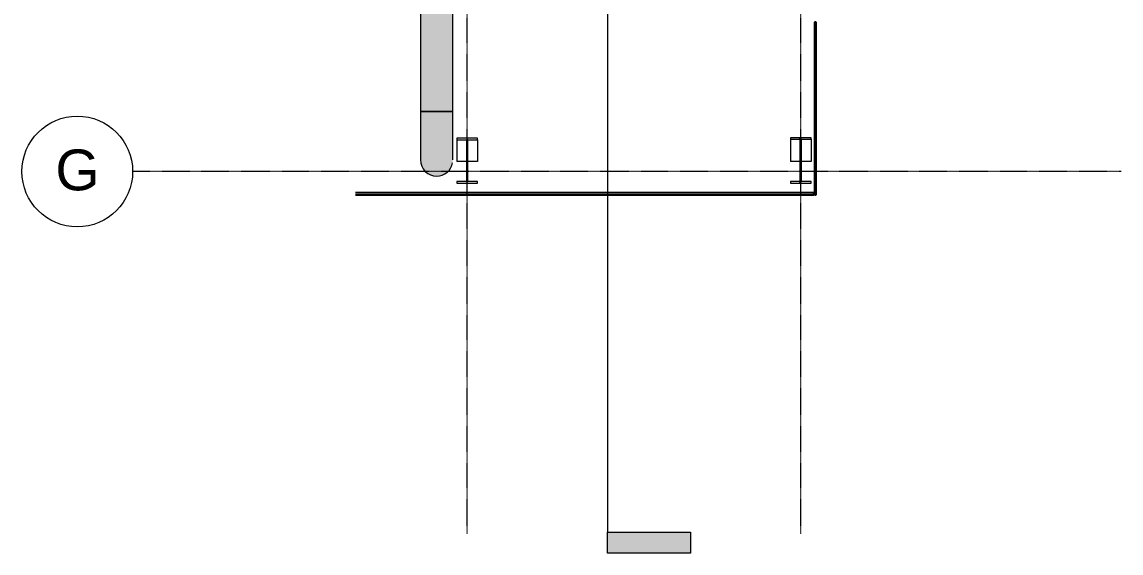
# Model space of a CAD drawing. Header units: inches. Extents: x 21753 to 28474, y -23238 to -20311.
# Drawn here: x 27406 to 28359, y -22681 to -22220 of the extents above; entities that cross this region are included whole.
import ezdxf

# ---------------------------------------------------------------- set-up
doc = ezdxf.new("R2010")
doc.units = ezdxf.units.IN
doc.header["$MEASUREMENT"] = 0
doc.linetypes.add('Grid Line 1_2_', pattern=[0.875, 0.5, -0.125, 0.125, -0.125])
for name, color, linetype, lineweight in [('A-WALL', 113, 'Continuous', 9), ('A-WALL-PATT', 111, 'Continuous', 25), ('G-ANNO-SYMB', 111, 'Continuous', 9), ('M-HVAC-DUCT', 70, 'Continuous', 9), ('S-COLS', 52, 'Continuous', 9), ('S-GRID', 1, 'Continuous', 9), ('S-GRID-IDEN', 1, 'Continuous', 9)]:
    doc.layers.add(name, color=color, linetype=linetype, lineweight=lineweight)
doc.styles.add('Arial', font='arial.ttf', dxfattribs={"height": 35.407186})
pattern_1 = [(45, (1811.075, 0), (-19.00703, 19.00703), []), (45, (1811.075, 28.8), (-19.00703, 19.00703), [])]

# ---------------------------------------------------------------- blocks, each defined once
blk = doc.blocks.new('Round Elbow - 1_5 D-870650-Mezzanine Floor Plan')
at = {"layer": 'M-HVAC-DUCT'}
for points in [[(25954.54, -22354.05), (25954.54, -22298.05), (25940.54, -22298.05), (25940.61, -22340.8), (25940.81, -22342.67), (25941.54, -22345.17), (25942.58, -22347.28), (25943.96, -22349.2), (25945.54, -22350.78), (25947.76, -22352.28), (25949.76, -22353.21), (25952.11, -22353.84)], [(25954.54, -22354.05), (25957.07, -22353.81), (25959.69, -22353.04), (25961.54, -22352.18), (25963.54, -22350.78), (25965.5, -22348.72), (25966.67, -22347.05), (25967.7, -22344.84), (25968.37, -22341.99), (25968.54, -22339.14), (25968.54, -22298.05), (25954.54, -22298.05), (25954.54, -22353.81)]]:
    blk.add_hatch(color=256, dxfattribs=at).paths.add_polyline_path(points, flags=0)
for p, q in [((25940.54, -22298.05), (25954.54, -22298.05)), ((25954.54, -22298.05), (25968.54, -22298.05))]:
    blk.add_line(p, q, dxfattribs=at)
at = {"layer": 'M-HVAC-DUCT', "flags": 128}
for points in [[(25940.54, -22298.05), (25940.54, -22299.73), (25940.54, -22301.41), (25940.54, -22303.08), (25940.54, -22304.74), (25940.54, -22306.4), (25940.54, -22308.04), (25940.54, -22309.66), (25940.54, -22311.26), (25940.54, -22312.85), (25940.54, -22314.41), (25940.54, -22315.94), (25940.54, -22317.45), (25940.54, -22318.92), (25940.54, -22320.36), (25940.54, -22321.77), (25940.54, -22323.14), (25940.54, -22324.46), (25940.54, -22325.75), (25940.54, -22326.99), (25940.54, -22328.18), (25940.54, -22329.33), (25940.54, -22330.42), (25940.54, -22331.47), (25940.54, -22332.46), (25940.54, -22333.39), (25940.54, -22334.27), (25940.54, -22335.1), (25940.54, -22335.86), (25940.54, -22336.56), (25940.54, -22337.2), (25940.54, -22337.78), (25940.54, -22338.29), (25940.54, -22338.74), (25940.54, -22339.12), (25940.54, -22339.44), (25940.54, -22339.69), (25940.54, -22339.88), (25940.54, -22340), (25940.54, -22340.05), (25940.54, -22340.05)], [(25968.54, -22340.05), (25968.54, -22340.02), (25968.54, -22339.92), (25968.54, -22339.75), (25968.54, -22339.52), (25968.54, -22339.22), (25968.54, -22338.85), (25968.54, -22338.42), (25968.54, -22337.92), (25968.54, -22337.36), (25968.54, -22336.74), (25968.54, -22336.05), (25968.54, -22335.31), (25968.54, -22334.5), (25968.54, -22333.64), (25968.54, -22332.72), (25968.54, -22331.74), (25968.54, -22330.71), (25968.54, -22329.63), (25968.54, -22328.5), (25968.54, -22327.31), (25968.54, -22326.09), (25968.54, -22324.81), (25968.54, -22323.5), (25968.54, -22322.14), (25968.54, -22320.75), (25968.54, -22319.31), (25968.54, -22317.85), (25968.54, -22316.35), (25968.54, -22314.83), (25968.54, -22313.27), (25968.54, -22311.69), (25968.54, -22310.09), (25968.54, -22308.48), (25968.54, -22306.84), (25968.54, -22305.19), (25968.54, -22303.53), (25968.54, -22301.86), (25968.54, -22300.19), (25968.54, -22298.51), (25968.54, -22298.05)]]:
    blk.add_lwpolyline(points, dxfattribs=at)
at = {"layer": 'M-HVAC-DUCT'}
for start, end in [(180, 270), (270, 350)]:
    blk.add_arc((25954.54, -22340.05), 14, start, end, dxfattribs=at)
blk = doc.blocks.new('Grid - Grid Head - Circle-14747-Mezzanine Floor Plan')
at = {"layer": 'S-GRID-IDEN'}
blk.add_circle((0, 0), 0.25, dxfattribs=at)
blk = doc.blocks.new('Section - 3_32_ x 3_8_-18514-Mezzanine Floor Plan')
at = {"layer": 'G-ANNO-SYMB'}
blk.add_hatch(color=256, dxfattribs=at).paths.add_polyline_path([(0, 0.375), (0, 0), (-0.09375, 0), (-0.09375, 0.375)], flags=0)
for p, q in [((0, 0.375), (-0.09375, 0.375)), ((-0.09375, 0.375), (-0.09375, 0)), ((0, 0), (0, 0.375)), ((-0.09375, 0), (0, 0))]:
    blk.add_line(p, q, dxfattribs=at)

msp = doc.modelspace()

# ---------------------------------------------------------------- hatches: boundary and pattern name
at = {"layer": 'A-WALL-PATT', "lineweight": 9}
h = msp.add_hatch(dxfattribs=at)
h.set_pattern_fill('FP_16', color=256, style=0, pattern_type=2)
h.set_pattern_definition([(0, (1811.075, 0), (0, 24), []), (90, (1811.075, 0), (-24, 1e-15), [])])
h.paths.add_polyline_path([(28096.331, -22220.428), (28097.331, -22220.428), (28097.331, -21123.803), (28096.331, -21123.803), (28096.331, -22107.736)], flags=0)
at = {"layer": 'M-HVAC-DUCT', "lineweight": 5}
for points in [[(27760.831, -22298.053), (27765.619, -22298.053), (27765.619, -21191.928), (27751.619, -21191.928), (27751.619, -22298.053), (27758.619, -22298.053)], [(27777.743, -22298.053), (27779.619, -22298.053), (27779.619, -21191.928), (27765.619, -21191.928), (27765.619, -22298.053), (27776.344, -22298.053)]]:
    msp.add_hatch(color=256, dxfattribs=at).paths.add_polyline_path(points, flags=0)
at = {"layer": 'S-COLS'}
h = msp.add_hatch(dxfattribs=at)
h.set_pattern_fill('FP_15', color=256, style=0, pattern_type=2)
h.set_pattern_definition(pattern_1)
h.paths.add_polyline_path([(27792.59, -22358.803), (27792.59, -22322.556), (27791.34, -22322.556), (27791.34, -22358.803)], flags=0)
h = msp.add_hatch(dxfattribs=at)
h.set_pattern_fill('FP_15', color=256, style=0, pattern_type=2)
h.set_pattern_definition(pattern_1)
h.paths.add_polyline_path([(28090.465, -22322.013), (28090.465, -22320.76), (28072.465, -22320.76), (28072.465, -22322.013)], flags=0)
h = msp.add_hatch(dxfattribs=at)
h.set_pattern_fill('FP_15', color=256, style=0, pattern_type=2)
h.set_pattern_definition(pattern_1)
h.paths.add_polyline_path([(28082.09, -22358.803), (28082.09, -22322.013), (28080.84, -22322.013), (28080.84, -22358.803)], flags=0)
h = msp.add_hatch(dxfattribs=at)
h.set_pattern_fill('FP_15', color=256, style=0, pattern_type=2)
h.set_pattern_definition(pattern_1)
h.paths.add_polyline_path([(28090.465, -22360.053), (28090.465, -22358.803), (28072.465, -22358.803), (28072.465, -22360.053)], flags=0)

# ---------------------------------------------------------------- linework, layer by layer
at = {"layer": 'A-WALL', "lineweight": 25}
for p, q in [((28093.318, -22220.49), (28093.318, -22370.376)), ((28094.893, -22220.49), (28093.318, -22220.49)), ((28094.893, -22370.376), (28094.893, -22220.49)), ((28092.902, -22368.666), (27695.259, -22368.666)), ((27695.259, -22370.241), (28092.902, -22370.241)), ((28092.902, -22370.241), (28092.902, -22368.666)), ((28093.318, -22370.376), (28094.893, -22370.376))]:
    msp.add_line(p, q, dxfattribs=at)
at = {"layer": 'G-ANNO-SYMB'}
msp.add_line((27913.892, -20826.105), (27913.892, -22662.885), dxfattribs=at)
at = {"layer": 'M-HVAC-DUCT'}
for p, q in [((27751.619, -21191.928), (27751.619, -22298.053)), ((27779.619, -22298.053), (27779.619, -21191.928)), ((27779.619, -22298.053), (27751.619, -22298.053))]:
    msp.add_line(p, q, dxfattribs=at)
at = {"layer": 'S-COLS', "lineweight": 15}
for p, q in [((27800.965, -22321.303), (27782.965, -22321.303)), ((27782.965, -22321.303), (27782.965, -22322.556)), ((27782.965, -22322.556), (27800.965, -22322.556)), ((27792.59, -22322.556), (27791.34, -22322.556)), ((27791.34, -22322.556), (27791.34, -22358.803)), ((27792.59, -22358.803), (27792.59, -22322.556)), ((27800.965, -22322.556), (27800.965, -22321.303)), ((28090.465, -22320.76), (28072.465, -22320.76)), ((28072.465, -22320.76), (28072.465, -22322.013)), ((28072.465, -22322.013), (28090.465, -22322.013)), ((28082.09, -22322.013), (28080.84, -22322.013)), ((28080.84, -22322.013), (28080.84, -22358.803)), ((28082.09, -22358.803), (28082.09, -22322.013)), ((28090.465, -22322.013), (28090.465, -22320.76)), ((27782.965, -22358.803), (27782.965, -22360.053)), ((27800.965, -22358.803), (27782.965, -22358.803)), ((27782.965, -22360.053), (27800.965, -22360.053)), ((27791.34, -22358.803), (27792.59, -22358.803)), ((27800.965, -22360.053), (27800.965, -22358.803)), ((28072.465, -22358.803), (28072.465, -22360.053)), ((28090.465, -22358.803), (28072.465, -22358.803)), ((28072.465, -22360.053), (28090.465, -22360.053)), ((28080.84, -22358.803), (28082.09, -22358.803)), ((28090.465, -22360.053), (28090.465, -22358.803))]:
    msp.add_line(p, q, dxfattribs=at)
at = {"layer": 'S-COLS'}
for p, q in [((27782.965, -22322.556), (27782.965, -22341.306)), ((27800.965, -22322.556), (27800.965, -22341.306)), ((28072.465, -22322.013), (28072.465, -22341.306)), ((28090.465, -22322.013), (28090.465, -22341.306)), ((27791.34, -22341.306), (27782.965, -22341.306)), ((27800.965, -22341.306), (27792.59, -22341.306)), ((28080.84, -22341.306), (28072.465, -22341.306)), ((28090.465, -22341.306), (28082.09, -22341.306))]:
    msp.add_line(p, q, dxfattribs=at)
at = {"layer": 'S-GRID', "linetype": 'Grid Line 1_2_'}
for p, q in [((27791.965, -22664.385), (27791.965, -20824.605)), ((28081.465, -22664.385), (28081.465, -20824.605)), ((28359.396, -22350.053), (27501.773, -22350.053))]:
    msp.add_line(p, q, dxfattribs=at)

# ---------------------------------------------------------------- block references
at = {"layer": 'G-ANNO-SYMB', "extrusion": (0, 0, -1), "xscale": 191.9999999999999, "yscale": 191.9999999999999, "zscale": 191.9999999999999, "rotation": 90.00000000000053}
msp.add_blockref('Section - 3_32_ x 3_8_-18514-Mezzanine Floor Plan', (-27913.892, -22662.885), dxfattribs=at)
at = {"layer": 'M-HVAC-DUCT'}
msp.add_blockref('Round Elbow - 1_5 D-870650-Mezzanine Floor Plan', (1811.075, 0), dxfattribs=at)
at = {"layer": 'S-GRID-IDEN', "xscale": 191.9999999999999, "yscale": 191.9999999999999, "zscale": 191.9999999999999, "rotation": 89.99999999999982}
msp.add_blockref('Grid - Grid Head - Circle-14747-Mezzanine Floor Plan', (27453.773, -22350.053), dxfattribs=at)

# ---------------------------------------------------------------- next in the draw order: texts
at = {"layer": 'S-GRID-IDEN', "insert": (27453.968, -22330.993), "char_height": 35.407, "width": 45.792, "attachment_point": 2, "line_spacing_factor": 0.938532, "style": 'Arial', "bg_fill": 3, "box_fill_scale": 1.25, "bg_fill_color": 0, "bg_fill_transparency": 0}
msp.add_mtext('G', dxfattribs=at)

doc.saveas('drawing.dxf')
